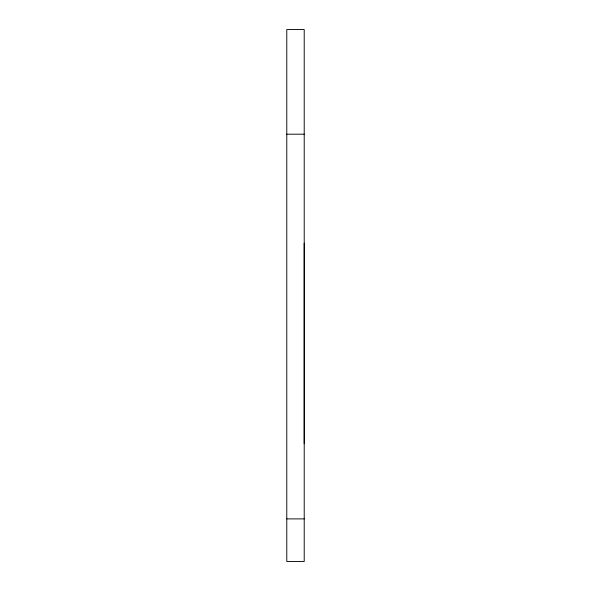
<?xml version="1.0" encoding="UTF-8"?>
<svg xmlns="http://www.w3.org/2000/svg" width="591" height="591" viewBox="0 0 591 591"><rect width="100%" height="100%" fill="white"/><g stroke="black" fill="none" stroke-linecap="round" stroke-linejoin="round"><path stroke-width="0.89" d="M304.217 518.898L304.217 29.55L286.783 29.55L286.783 561.45L304.217 561.45L304.217 518.898L286.783 518.898M286.783 134.187L304.217 134.187M304.217 243.182L304.217 443.738"/></g></svg>
